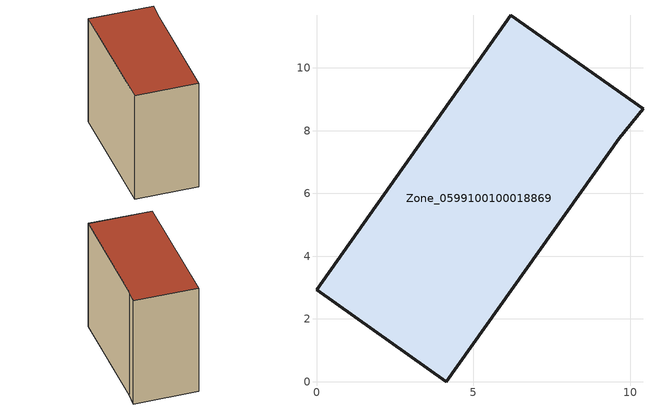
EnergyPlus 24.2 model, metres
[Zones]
Zone_0599100100018869
 floor ground (C_G): 4.14,0 0,2.93 6.19,11.68 10.4,8.7 9.65,7.76 z3.84
 wall outside (C_F): 10.4,8.7 6.19,11.68 0,2.93 4.14,0 9.65,7.76 10.4,8.7 z3.84:13.23
 roof outside (C_R): 0,2.93 4.14,0 9.65,7.76 10.4,8.7 6.19,11.68 z13.23
[BUILDING]
Pand.0599100100018869: North Axis=0; Terrain=City; Loads Convergence Tolerance Value=0.04; Temperature Convergence Tolerance Value=0.4; Solar Distribution=FullExterior; Maximum Number of Warmup Days=25; Minimum Number of Warmup Days=1
[Site:Location]
Rotterdam.The.Hague.AP_ZH_NLD Design_Conditions: Latitude=51.96; Longitude=4.45; Time Zone=1; Elevation=-4.5
[SITE:GROUNDTEMPERATURE:BUILDINGSURFACE]
18, 18, 18, 18, 18, 18, 18, 18, 18, 18, 18, 18
[MATERIAL] Thermal Absorptance=0.9; Solar Absorptance=0.7; Visible Absorptance=0.7
Name | Roughness | Thickness | Conductivity | Density | Specific Heat
G.TI.2015-2018 | MediumSmooth | 0.15 | 0.0428571 | 540 | 1210
F.TI.2015-2018 | Rough | 0.3 | 0.0666667 | 1920 | 840
R.TI.2015-2018 | MediumRough | 0.2 | 0.0333333 | 1500 | 1000
[CONSTRUCTION]
C_G: G.TI.2015-2018
C_F: F.TI.2015-2018
C_R: R.TI.2015-2018
[ZONE]
Zone_0599100100018869: Type=1; Multiplier=1; Ceiling Height=Autocalculate; Volume=Autocalculate; Floor Area=autocalculate; Part of Total Floor Area=Yes
[ZONEINFILTRATION:DESIGNFLOWRATE]
Infil_Zone_0599100100018869: Zone or ZoneList or Space or SpaceList=Zone_0599100100018869; Schedule=AlwaysOn; Design Flow Rate Calculation Method=Flow/Area; Flow Rate per Floor Area=0.0015; Constant Term Coefficient=1; Temperature Term Coefficient=0; Velocity Term Coefficient=0; Velocity Squared Term Coefficient=0
[HVACTEMPLATE:ZONE:IDEALLOADSAIRSYSTEM]
Zone_0599100100018869: Maximum Heating Supply Air Temperature=50; Minimum Cooling Supply Air Temperature=13; Maximum Heating Supply Air Humidity Ratio=0.0156; Minimum Cooling Supply Air Humidity Ratio=0.0077; Heating Limit=NoLimit; Cooling Limit=NoLimit; Dehumidification Control Type=ConstantSensibleHeatRatio; Cooling Sensible Heat Ratio=0.7; Dehumidification Setpoint=60; Humidification Control Type=None; Humidification Setpoint=30; Outdoor Air Method=None; Outdoor Air Flow Rate per Person=0.00944; Outdoor Air Flow Rate per Zone Floor Area=0; Outdoor Air Flow Rate per Zone=0; Demand Controlled Ventilation Type=None; Outdoor Air Economizer Type=NoEconomizer; Heat Recovery Type=None; Sensible Heat Recovery Effectiveness=0.7; Latent Heat Recovery Effectiveness=0.65
[ZONECONTROL:THERMOSTAT]
ThermostatControl_Zone_0599100100018869: Zone or ZoneList=Zone_0599100100018869; Control Type Schedule=DualSetpointControlType; Control 1=Thermostat_Zone_0599100100018869; Temperature Difference Between Cutout And Setpoint=0
[THERMOSTATSETPOINT:DUALSETPOINT]
Thermostat_Zone_0599100100018869: Heating Setpoint Temperature Schedule=HeatingSetpoint_Zone_0599100100018869; Cooling Setpoint Temperature Schedule=CoolingSetpoint_Zone_0599100100018869
[SCHEDULE:COMPACT]
HeatingSetpoint_Zone_0599100100018869: Through: 12/31, For: AllDays, Until: 24:00, 21
CoolingSetpoint_Zone_0599100100018869: Through: 12/31, For: AllDays, Until: 24:00, 24
DualSetpointControlType: Through: 12/31, For: AllDays, Until: 24:00, 4
AlwaysOn: Through: 12/31, For: AllDays, Until: 24:00, 1
